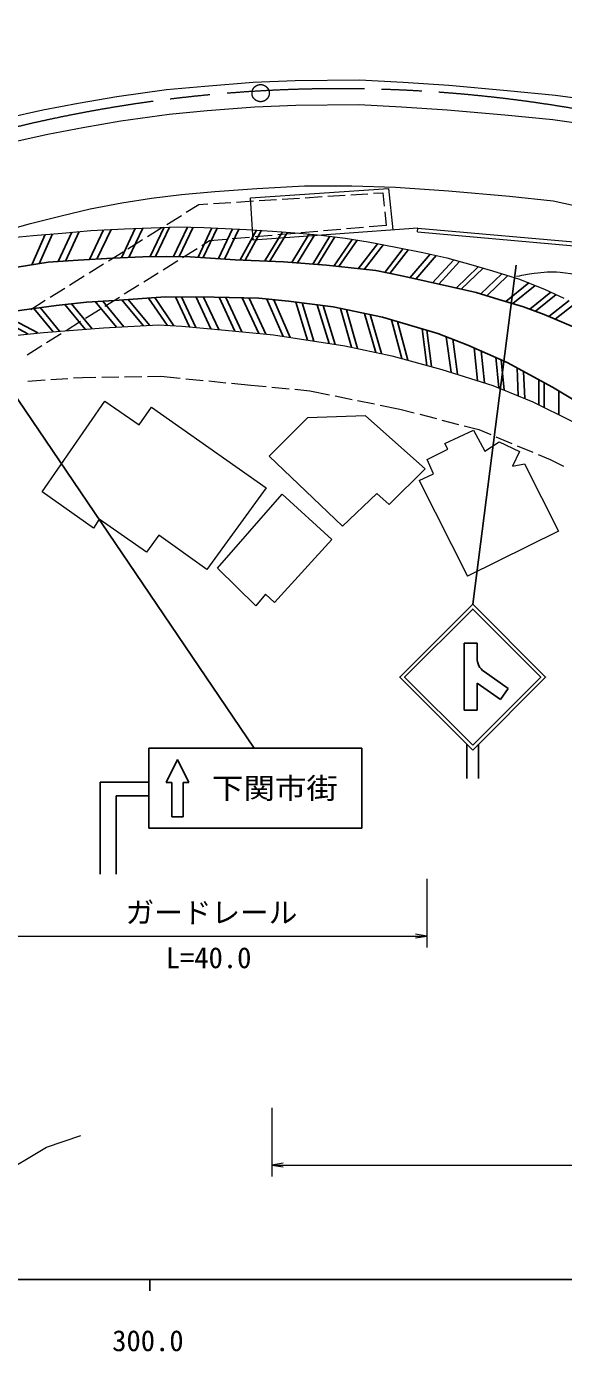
# Model space of a CAD drawing. Units: millimetres, scale not verified. Extents: x 40000 to 680000, y 20000 to 380000.
# Drawn here: x 357249 to 404120, y 198715 to 314429 of the extents above; entities that cross this region are included whole.
import ezdxf
from ezdxf.enums import TextEntityAlignment as Align

# ---------------------------------------------------------------- set-up
doc = ezdxf.new("R2010")
doc.units = ezdxf.units.MM
doc.header["$LTSCALE"] = 1000
doc.linetypes.add('CHAIN', pattern=[18.5, 12, -1.5, 3.5, -1.5])
for name, color, linetype, lineweight in [('M-BMK', 2, 'CHAIN', 13), ('M-STR-HTXT', 7, 'Continuous', 13), ('M-STR-STRC', 7, 'Continuous', 25), ('M-TTL-BAND', 7, 'Continuous', 25), ('M-WORK', 1, 'Continuous', 13)]:
    doc.layers.add(name, color=color, linetype=linetype, lineweight=lineweight)
doc.styles.add('ＭＳ ゴシック', font='')
doc.styles.get('ＭＳ ゴシック').set_extended_font_data('MS Gothic')

# ---------------------------------------------------------------- blocks, each defined once
blk = doc.blocks.new('open_arrow')
at = {"color": 0, "linetype": 'Continuous', "lineweight": -2}
blk.add_lwpolyline([(7.5, 1.25), (0, 0), (7.5, -1.25)], dxfattribs=at)

msp = doc.modelspace()

# ---------------------------------------------------------------- linework, layer by layer
at = {"layer": 'M-BMK'}
msp.add_circle((377683, 308610), 750, dxfattribs=at)
msp.add_arc((384592, 187993), 121000, 80.21903, 140.75811, dxfattribs=at)
at = {"layer": 'M-STR-HTXT'}
for p, q in [((392198, 240000), (392198, 234000)), ((354084, 235000), (392198, 235000)), ((378649, 220000), (378649, 214000)), ((378649, 215000), (543153, 215000))]:
    msp.add_line(p, q, dxfattribs=at)
at = {"layer": 'M-STR-STRC'}
for p, q in [((357700, 293605), (358878, 296263)), ((358359, 293710), (359515, 296316)), ((360016, 293895), (361217, 296465)), ((360642, 293939), (361849, 296522)), ((362737, 294072), (363967, 296669)), ((363401, 294109), (364629, 296701)), ((365527, 294224), (366746, 296796)), ((366191, 294258), (367406, 296821)), ((368047, 294330), (369260, 296893)), ((368522, 294330), (369744, 296911)), ((370085, 294335), (371307, 296914)), ((370570, 294335), (371785, 296900)), ((372221, 294275), (373437, 296843)), ((372662, 294245), (373883, 296823)), ((373994, 294157), (375229, 296765)), ((374554, 294157), (375778, 296741)), ((375906, 294043), (377327, 296656)), ((376343, 294025), (377758, 296628)), ((378037, 293955), (379591, 296501)), ((378490, 293937), (380035, 296468)), ((380409, 293827), (381925, 296310)), ((380888, 293787), (382401, 296265)), ((382228, 293675), (383716, 296112)), ((382686, 293637), (384161, 296053)), ((384073, 293506), (385666, 295840)), ((384516, 293458), (386097, 295775)), ((386203, 293276), (387902, 295471)), ((386724, 293220), (388395, 295378)), ((359138, 293834), (361754, 294018)), ((361754, 294018), (364754, 294184)), ((364754, 294184), (367397, 294320)), ((367397, 294320), (369462, 294353)), ((369462, 294353), (371538, 294320)), ((371538, 294320), (373321, 294201)), ((373321, 294201), (375473, 294061)), ((375473, 294061), (379678, 293888)), ((388514, 292951), (390131, 295040)), ((388962, 292859), (390579, 294947)), ((390714, 292488), (392482, 294541)), ((391239, 292373), (393007, 294426)), ((392695, 292051), (394536, 294044)), ((356424, 293401), (359138, 293834)), ((379678, 293888), (383440, 293574)), ((383440, 293574), (387743, 293109)), ((387743, 293109), (390002, 292645)), ((393229, 291930), (395049, 293901)), ((394752, 291587), (396675, 293445)), ((395199, 291486), (397102, 293325)), ((396194, 263970), (399984, 293582)), ((396903, 291073), (398733, 292841)), ((390002, 292645), (392219, 292158)), ((392219, 292158), (394424, 291661)), ((394424, 291661), (396489, 291196)), ((397429, 290916), (399254, 292680)), ((399095, 290415), (401087, 292039)), ((399704, 290229), (401649, 291815)), ((362485, 290351), (364926, 290505)), ((364926, 290505), (369393, 290821)), ((365569, 290550), (367426, 288303)), ((366115, 290589), (367978, 288335)), ((367884, 290714), (369518, 288335)), ((368436, 290753), (370122, 288300)), ((369393, 290821), (373625, 290789)), ((370246, 290814), (371468, 288197)), ((370786, 290810), (372031, 288144)), ((372048, 290801), (373346, 288020)), ((372696, 290796), (374022, 287957)), ((373625, 290789), (377533, 290691)), ((374058, 290778), (375438, 287822)), ((374655, 290763), (376056, 287763)), ((376084, 290727), (377534, 287621)), ((376675, 290713), (378146, 287563)), ((377533, 290691), (380111, 290448)), ((378235, 290625), (379658, 287369)), ((378826, 290569), (380265, 287275)), ((380111, 290448), (384003, 289945)), ((396489, 291196), (398489, 290601)), ((398489, 290601), (400640, 289942)), ((401188, 289739), (403023, 291235)), ((401668, 289560), (403470, 291029)), ((402836, 289106), (404621, 290496)), ((354159, 289297), (357367, 287576)), ((354976, 289407), (358226, 287663)), ((356193, 289572), (359825, 290075)), ((357902, 289809), (359580, 287778)), ((358428, 289882), (360133, 287819)), ((359825, 290075), (362485, 290351)), ((360580, 290153), (362372, 287985)), ((361173, 290215), (362978, 288030)), ((363249, 290399), (365093, 288168)), ((363899, 290440), (365745, 288206)), ((380749, 290366), (381785, 287041)), ((381296, 290295), (382337, 286957)), ((382630, 290123), (383681, 286750)), ((383133, 290058), (384189, 286672)), ((384003, 289945), (388333, 289037)), ((384669, 289806), (385623, 286416)), ((385193, 289696), (386147, 286304)), ((386747, 289370), (387729, 285967)), ((400640, 289942), (402445, 289272)), ((403379, 288877), (405145, 290251)), ((387252, 289264), (388235, 285860)), ((388333, 289037), (393165, 287610)), ((389111, 288808), (390012, 285443)), ((389634, 288653), (390535, 285289)), ((402445, 289272), (405872, 287823)), ((391778, 288020), (392198, 284838)), ((392187, 287899), (392607, 284727)), ((393165, 287610), (395760, 286605)), ((393893, 287328), (394302, 284232)), ((394453, 287111), (394857, 284058)), ((353144, 286749), (377128, 251406)), ((395760, 286605), (399214, 285097)), ((396318, 286361), (396618, 283503)), ((396932, 286093), (397224, 283312)), ((398200, 285540), (398481, 282867)), ((398673, 285333), (398953, 282673)), ((399214, 285097), (403171, 282924)), ((400085, 284619), (400178, 282172)), ((400643, 284312), (400733, 281945)), ((401981, 283577), (401980, 281387)), ((402446, 283322), (402445, 281155)), ((403171, 282924), (406495, 280913)), ((403710, 282598), (403709, 280526)), ((395439, 260581), (395439, 254735)), ((395439, 260581), (396571, 260581)), ((396571, 259277), (396571, 260581)), ((399305, 256621), (397190, 258093)), ((398634, 255657), (396571, 257092)), ((396571, 257092), (396571, 254735)), ((399305, 256621), (398634, 255657)), ((395439, 254735), (396571, 254735)), ((386504, 251406), (367929, 251406)), ((367929, 244406), (367929, 251406)), ((386504, 244406), (386504, 251406)), ((395694, 248742), (395694, 251742)), ((396694, 251742), (396694, 248742)), ((370429, 250406), (369429, 248406)), ((371429, 248406), (370429, 250406)), ((363664, 248426), (363664, 240406)), ((367929, 248426), (363664, 248426)), ((369429, 248406), (369929, 248406)), ((369929, 248406), (369929, 245406)), ((370929, 245406), (370929, 248406)), ((370929, 248406), (371429, 248406)), ((365068, 247256), (365068, 240406)), ((365068, 247256), (367929, 247256)), ((369929, 245406), (370929, 245406)), ((386504, 244406), (367929, 244406))]:
    msp.add_line(p, q, dxfattribs=at)
for points in [[(396194, 251242), (389830, 257606), (396194, 263970), (402558, 257606)], [(396194, 251667), (390254, 257606), (396194, 263546), (402133, 257606)]]:
    msp.add_lwpolyline(points, close=True, dxfattribs=at)
msp.add_arc((398013, 259277), 1442, 180, 235.17551, dxfattribs=at)
at = {"layer": 'M-TTL-BAND'}
for p, q in [((40000, 205000), (579000, 205000)), ((368000, 205000), (368000, 204000))]:
    msp.add_line(p, q, dxfattribs=at)
at = {"layer": 'M-WORK'}
for p, q in [((369455, 308923), (372828, 309231)), ((372828, 309231), (377044, 309572)), ((377044, 309572), (380692, 309718)), ((380692, 309718), (386319, 309766)), ((386319, 309766), (390114, 309556)), ((390114, 309556), (394119, 309296)), ((394119, 309296), (399211, 308842)), ((361768, 307723), (365141, 308323)), ((365141, 308323), (369455, 308923)), ((399211, 308842), (403427, 308437)), ((403427, 308437), (407611, 307853)), ((355574, 306442), (358671, 307139)), ((358671, 307139), (361768, 307723)), ((365478, 306199), (369701, 306787)), ((369701, 306787), (373012, 307089)), ((373012, 307089), (377173, 307425)), ((377173, 307425), (380745, 307568)), ((380745, 307568), (386269, 307616)), ((386269, 307616), (389985, 307409)), ((389985, 307409), (393954, 307152)), ((393954, 307152), (399013, 306701)), ((399013, 306701), (403176, 306301)), ((359106, 305034), (362156, 305608)), ((362156, 305608), (365478, 306199)), ((403176, 306301), (407254, 305732)), ((356088, 304354), (359106, 305034)), ((368170, 299434), (370773, 299750)), ((370773, 299750), (373692, 300017)), ((373692, 300017), (377341, 300285)), ((376792, 299453), (388857, 300280)), ((377341, 300285), (381500, 300504)), ((381500, 300504), (385635, 300528)), ((383558, 299606), (385055, 299702)), ((385554, 299734), (387051, 299829)), ((385635, 300528), (389454, 300407)), ((387550, 299861), (388343, 299912)), ((388343, 299912), (388466, 298730)), ((388857, 300280), (389231, 296671)), ((389454, 300407), (394076, 300090)), ((394076, 300090), (399403, 299604)), ((362819, 298509), (365568, 299020)), ((365568, 299020), (368170, 299434)), ((371188, 298201), (372286, 298886)), ((372286, 298886), (373079, 298937)), ((373578, 298969), (375075, 299064)), ((375574, 299096), (377071, 299192)), ((377036, 295772), (376792, 299453)), ((377570, 299224), (379067, 299319)), ((379566, 299351), (381063, 299447)), ((381562, 299479), (383059, 299574)), ((399403, 299604), (403222, 299190)), ((403222, 299190), (412465, 297196)), ((357589, 297220), (360265, 297901)), ((360265, 297901), (362819, 298509)), ((369492, 297142), (370764, 297936)), ((388518, 298233), (388641, 297052)), ((353980, 296222), (357589, 297220)), ((357830, 296176), (360360, 296387)), ((360360, 296387), (362857, 296614)), ((362857, 296614), (365809, 296760)), ((365809, 296760), (370446, 296938)), ((367795, 296082), (369067, 296877)), ((370446, 296938), (372733, 296873)), ((372733, 296873), (376463, 296711)), ((376463, 296711), (378733, 296565)), ((391400, 296831), (377036, 295772)), ((378733, 296565), (381084, 296390)), ((380686, 296355), (379192, 296224)), ((381084, 296390), (382982, 296211)), ((382678, 296529), (381184, 296398)), ((384671, 296704), (383176, 296573)), ((386663, 296878), (385169, 296748)), ((388641, 297052), (387161, 296922)), ((391369, 296483), (391400, 296831)), ((391369, 296483), (409404, 294882)), ((391400, 296831), (409456, 295229)), ((355398, 295933), (357830, 296176)), ((366099, 295023), (367371, 295818)), ((373229, 295701), (372564, 295285)), ((374709, 295831), (373229, 295701)), ((376701, 296005), (375207, 295875)), ((378694, 296180), (377199, 296049)), ((382982, 296211), (385057, 295933)), ((385057, 295933), (387084, 295625)), ((387084, 295625), (389500, 295171)), ((389500, 295171), (391852, 294684)), ((364402, 293964), (365675, 294758)), ((370445, 293959), (369174, 293163)), ((372140, 295020), (370869, 294224)), ((391852, 294684), (393927, 294214)), ((393927, 294214), (396019, 293630)), ((362706, 292905), (363978, 293699)), ((368750, 292898), (367478, 292102)), ((396019, 293630), (397916, 293095)), ((397916, 293095), (400268, 292365)), ((361009, 291845), (362282, 292640)), ((367054, 291837), (365783, 291041)), ((400268, 292365), (402506, 291473)), ((357616, 289727), (358889, 290521)), ((359313, 290786), (360585, 291580)), ((365359, 290776), (364088, 289980)), ((402506, 291473), (404160, 290711)), ((363664, 289715), (362392, 288919)), ((361968, 288654), (360697, 287858)), ((363978, 288104), (368762, 288380)), ((368762, 288380), (370794, 288261)), ((370794, 288261), (374581, 287904)), ((355875, 287423), (358729, 287715)), ((358729, 287715), (363978, 288104)), ((360273, 287593), (359002, 286797)), ((374581, 287904), (378813, 287499)), ((378813, 287499), (385032, 286542)), ((358578, 286532), (357306, 285736)), ((385032, 286542), (389143, 285666)), ((389143, 285666), (393508, 284482)), ((357370, 283461), (358867, 283563)), ((359366, 283597), (360862, 283700)), ((361361, 283734), (362145, 283787)), ((362145, 283787), (363312, 283804)), ((363812, 283811), (365312, 283832)), ((365812, 283839), (367312, 283861)), ((367812, 283868), (368980, 283884)), ((368980, 283884), (370669, 283717)), ((371167, 283668), (372659, 283520)), ((393508, 284482), (397953, 283082)), ((373157, 283471), (374650, 283323)), ((375147, 283273), (376836, 283106)), ((376836, 283106), (378170, 282980)), ((378668, 282933), (380162, 282792)), ((380659, 282745), (381993, 282620)), ((381993, 282620), (383705, 282269)), ((397953, 283082), (401440, 281655)), ((358601, 273777), (364082, 281701)), ((364082, 281701), (367081, 279636)), ((384195, 282168), (385664, 281867)), ((386154, 281767), (387624, 281466)), ((388114, 281365), (389826, 281014)), ((401440, 281655), (404862, 279953)), ((367081, 279636), (368173, 281185)), ((368173, 281185), (378163, 274154)), ((381785, 280241), (378418, 276905)), ((386849, 280420), (381785, 280241)), ((392033, 275802), (386849, 280420)), ((389826, 281014), (391093, 280686)), ((391577, 280561), (393029, 280185)), ((393514, 280060), (394966, 279684)), ((393764, 278014), (396266, 279165)), ((395450, 279559), (396717, 279230)), ((396266, 279165), (397259, 277338)), ((396717, 279230), (397765, 278790)), ((394015, 277510), (393764, 278014)), ((397259, 277338), (398517, 278159)), ((398226, 278597), (399609, 278016)), ((398517, 278159), (400291, 277325)), ((400070, 277822), (401452, 277241)), ((378418, 276905), (384823, 270798)), ((392228, 276610), (394015, 277510)), ((392784, 275365), (392228, 276610)), ((400291, 277325), (399656, 276041)), ((401913, 277047), (402961, 276608)), ((402961, 276608), (404110, 276018)), ((388905, 272674), (392033, 275802)), ((399656, 276041), (400715, 276239)), ((400715, 276239), (403671, 270344)), ((391513, 274783), (392784, 275365)), ((391513, 274783), (395753, 266436)), ((363109, 270619), (358601, 273777)), ((378163, 274154), (373000, 267004)), ((373913, 267137), (379567, 273585)), ((379567, 273585), (383910, 269636)), ((384823, 270798), (387832, 273657)), ((387832, 273657), (388905, 272674)), ((363586, 271393), (363109, 270619)), ((367717, 268533), (363586, 271393)), ((368809, 270003), (367717, 268533)), ((373000, 267004), (368809, 270003)), ((383910, 269636), (378905, 264134)), ((403671, 270344), (395753, 266436)), ((377276, 263836), (373913, 267137)), ((378110, 264849), (377276, 263836)), ((378905, 264134), (378110, 264849)), ((359000, 216574), (362000, 217574)), ((354000, 213574), (359000, 216574))]:
    msp.add_line(p, q, dxfattribs=at)
for points, knots in [([(328667, 305250), (328458, 305369), (328350, 305418), (328223, 305598), (328131, 305729), (328064, 305810), (328051, 305969), (328021, 306314), (328095, 306527), (328263, 306829), (328527, 307306), (328721, 307560), (329123, 307928), (329608, 308373), (329923, 308574), (330474, 308935), (331282, 309464), (331748, 309745), (332605, 310192), (333658, 310742), (334294, 310954), (335359, 311477), (336311, 311943), (336851, 312193), (337769, 312721), (338421, 313096), (338792, 313305), (339385, 313767), (339924, 314189), (340222, 314441), (340669, 314959), (341358, 315757), (341613, 316307), (342218, 317170), (342802, 318003), (343089, 318500), (343714, 319302), (344206, 319932), (344489, 320283), (345051, 320851), (345624, 321430), (345967, 321742), (346640, 322202), (347223, 322599), (347576, 322795), (348229, 323062), (348840, 323311), (349204, 323396), (349844, 323552), (350430, 323695), (350766, 323756), (351367, 323804), (352579, 323900), (353264, 323782), (354479, 323724), (355419, 323679), (355941, 323578), (356882, 323526), (357928, 323467), (358515, 323396), (359563, 323426), (360333, 323448), (360767, 323473), (361529, 323585), (362524, 323731), (363074, 323866), (364051, 324102), (365087, 324351), (365636, 324610), (366673, 324856), (367804, 325125), (368435, 325322), (369592, 325432), (371075, 325573), (371916, 325433), (373406, 325452), (375027, 325473), (375942, 325383), (377557, 325531), (378519, 325620), (379059, 325707), (379999, 325929), (380919, 326146), (381446, 326287), (382283, 326723), (383015, 327104), (383395, 327387), (384011, 327935), (384749, 328589), (384973, 328947), (385620, 329881)], [0, 0, 0, 0, 1, 1, 1, 2, 2, 2, 3, 3, 3, 4, 4, 4, 5, 5, 5, 6, 6, 6, 7, 7, 7, 8, 8, 8, 9, 9, 9, 10, 10, 10, 11, 11, 11, 12, 12, 12, 13, 13, 13, 14, 14, 14, 15, 15, 15, 16, 16, 16, 17, 17, 17, 18, 18, 18, 19, 19, 19, 20, 20, 20, 21, 21, 21, 22, 22, 22, 23, 23, 23, 24, 24, 24, 25, 25, 25, 26, 26, 26, 27, 27, 27, 28, 28, 28, 29, 29, 29, 30, 30, 30, 30]), ([(400022, 292611), (400734, 292766), (400951, 292802), (401554, 292879), (402431, 292990), (402937, 293070), (403816, 292976), (405146, 292835), (405890, 292675), (407173, 292295), (409092, 291726), (410125, 291273), (411989, 290544), (414294, 289642), (415598, 289160), (417851, 288136), (420574, 286897), (422041, 286080), (424711, 284730), (427191, 283477), (428658, 282911), (431035, 281471), (433354, 280066), (434502, 279045), (436751, 277530), (438650, 276251), (439261, 275848), (441640, 274295)], [0, 0, 0, 0, 1, 1, 1, 2, 2, 2, 3, 3, 3, 4, 4, 4, 5, 5, 5, 6, 6, 6, 7, 7, 7, 8, 8, 8, 9, 9, 9, 9])]:
    msp.add_open_spline(points, degree=3, knots=knots, dxfattribs=at)

# ---------------------------------------------------------------- block references
at = {"layer": 'M-STR-HTXT', "xscale": 133, "yscale": 133, "rotation": 180}
msp.add_blockref('open_arrow', (392198, 235000), dxfattribs=at)
at = {"layer": 'M-STR-HTXT', "xscale": 133, "yscale": 133}
msp.add_blockref('open_arrow', (378649, 215000), dxfattribs=at)

# ---------------------------------------------------------------- texts
at = {"layer": 'M-STR-HTXT', "style": 'ＭＳ ゴシック'}
msp.add_text('ガードレール', height=1833, dxfattribs=at).set_placement((373391, 237055), align=Align.MIDDLE_CENTER)
msp.add_text('L=40.0', height=1833, dxfattribs=at).set_placement((373141, 231639), align=Align.BOTTOM_CENTER)
at = {"layer": 'M-STR-STRC', "style": 'ＭＳ ゴシック', "width": 1.1}
msp.add_text('下関市街', height=1833, dxfattribs=at).set_placement((378929, 247906), align=Align.MIDDLE_CENTER)
at = {"layer": 'M-TTL-BAND', "style": 'ＭＳ ゴシック'}
msp.add_text('300.0', height=1833, dxfattribs=at).set_placement((367844, 198195), align=Align.BOTTOM_CENTER)

doc.saveas('drawing.dxf')
